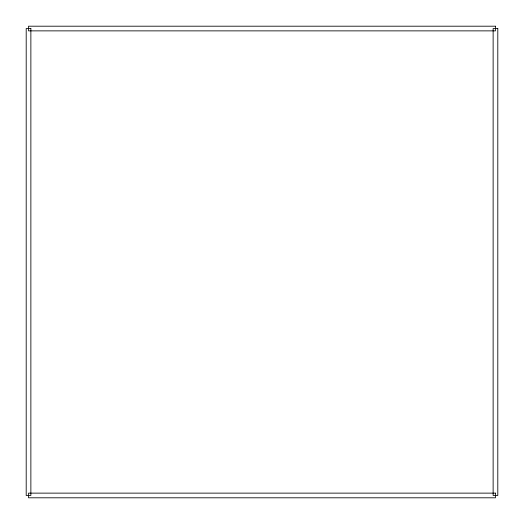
<?xml version="1.0" encoding="UTF-8"?>
<svg xmlns="http://www.w3.org/2000/svg" width="524" height="524" viewBox="0 0 524 524"><rect width="100%" height="100%" fill="white"/><g stroke="black" fill="none" stroke-linecap="round" stroke-linejoin="round"><path stroke-width="0.79" d="M495.468 26.2L28.532 26.2L28.532 30.87L495.468 30.87L495.468 26.2M30.87 28.532L26.2 28.532L26.2 495.468L30.87 495.468L30.87 28.532M497.8 28.532L493.13 28.532L493.13 495.468L497.8 495.468L497.8 28.532M495.468 493.13L28.532 493.13L28.532 497.8L495.468 497.8L495.468 493.13"/></g></svg>
